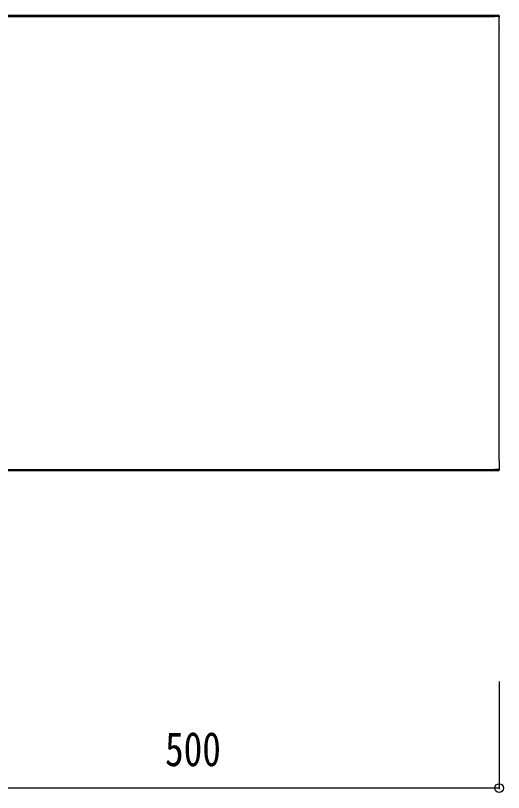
# Model space of a CAD drawing. Units: millimetres, scale not verified. Extents: x -2102 to 2102, y -1485 to 1485.
# Drawn here: x 202 to 620, y 148 to 814 of the extents above; entities that cross this region are included whole.
import ezdxf
from ezdxf.enums import TextEntityAlignment as Align

# ---------------------------------------------------------------- set-up
doc = ezdxf.new("R2010")
doc.units = ezdxf.units.MM
doc.header["$LTSCALE"] = 8
doc.layers.add('0-3_YKK_13', color=4, linetype='Continuous')
doc.layers.add('0-4_YKK_D', color=6, linetype='Continuous')
doc.styles.add('ＭＳ ゴシック', font='')
doc.styles.get('ＭＳ ゴシック').set_extended_font_data('MS Gothic')

msp = doc.modelspace()

# ---------------------------------------------------------------- linework, layer by layer
at = {"layer": '0-3_YKK_13'}
for p, q in [((613.809, 813.84), (135.909, 813.84)), ((612.009, 813.04), (612.509, 813.04)), ((615.209, 813.04), (612.509, 813.04)), ((615.209, 813.04), (615.809, 813.04)), ((615.809, 813.04), (615.809, 812.84)), ((615.809, 812.84), (616.009, 812.84)), ((616.009, 813.84), (616.009, 812.24)), ((616.009, 802.74), (616.009, 812.24)), ((616.009, 802.74), (616.009, 802.24)), ((616.009, 802.14), (616.009, 802.24)), ((616.009, 433.04), (616.009, 802.14)), ((616.009, 433.04), (616.009, 432.94)), ((616.009, 432.44), (616.009, 432.94)), ((616.009, 432.44), (616.009, 425.44)), ((135.909, 423.84), (613.809, 423.84)), ((612.009, 424.64), (612.509, 424.64)), ((615.209, 424.64), (612.509, 424.64)), ((613.809, 423.84), (615.809, 423.84)), ((615.809, 424.64), (615.809, 424.84)), ((616.009, 424.84), (615.809, 424.84)), ((616.009, 425.44), (616.009, 423.84))]:
    msp.add_line(p, q, dxfattribs=at)
for points in [[(138.709, 813.04), (611.009, 813.04), (612.009, 813.04)], [(615.809, 813.04), (615.809, 813.84), (613.809, 813.84)], [(138.709, 424.64), (611.009, 424.64), (612.009, 424.64)], [(615.809, 423.84), (615.809, 424.64), (615.209, 424.64)]]:
    msp.add_lwpolyline(points, dxfattribs=at)
for centre, radius, start, end in [((615.209, 812.24), 0.8, 0, 90), ((616.109, 804.94), 0.1, 180, 270), ((616.109, 796.74), 0.1, 90, 180), ((616.109, 789.94), 0.1, 180, 270), ((615.209, 425.44), 0.8, 270, 0)]:
    msp.add_arc(centre, radius, start, end, dxfattribs=at)
at = {"layer": '0-4_YKK_D'}
for p, q in [((616.009, 242.994), (616.009, 150.669)), ((616.009, 151.669), (116.009, 151.669))]:
    msp.add_line(p, q, dxfattribs=at)
msp.add_circle((616.009, 151.669), 3.75, dxfattribs=at)

# ---------------------------------------------------------------- texts
at = {"layer": '0-4_YKK_D', "style": 'ＭＳ ゴシック', "width": 0.8}
msp.add_text('500', height=29.33, dxfattribs=at).set_placement((329.742, 161.669), align=Align.BOTTOM_LEFT)

doc.saveas('drawing.dxf')
